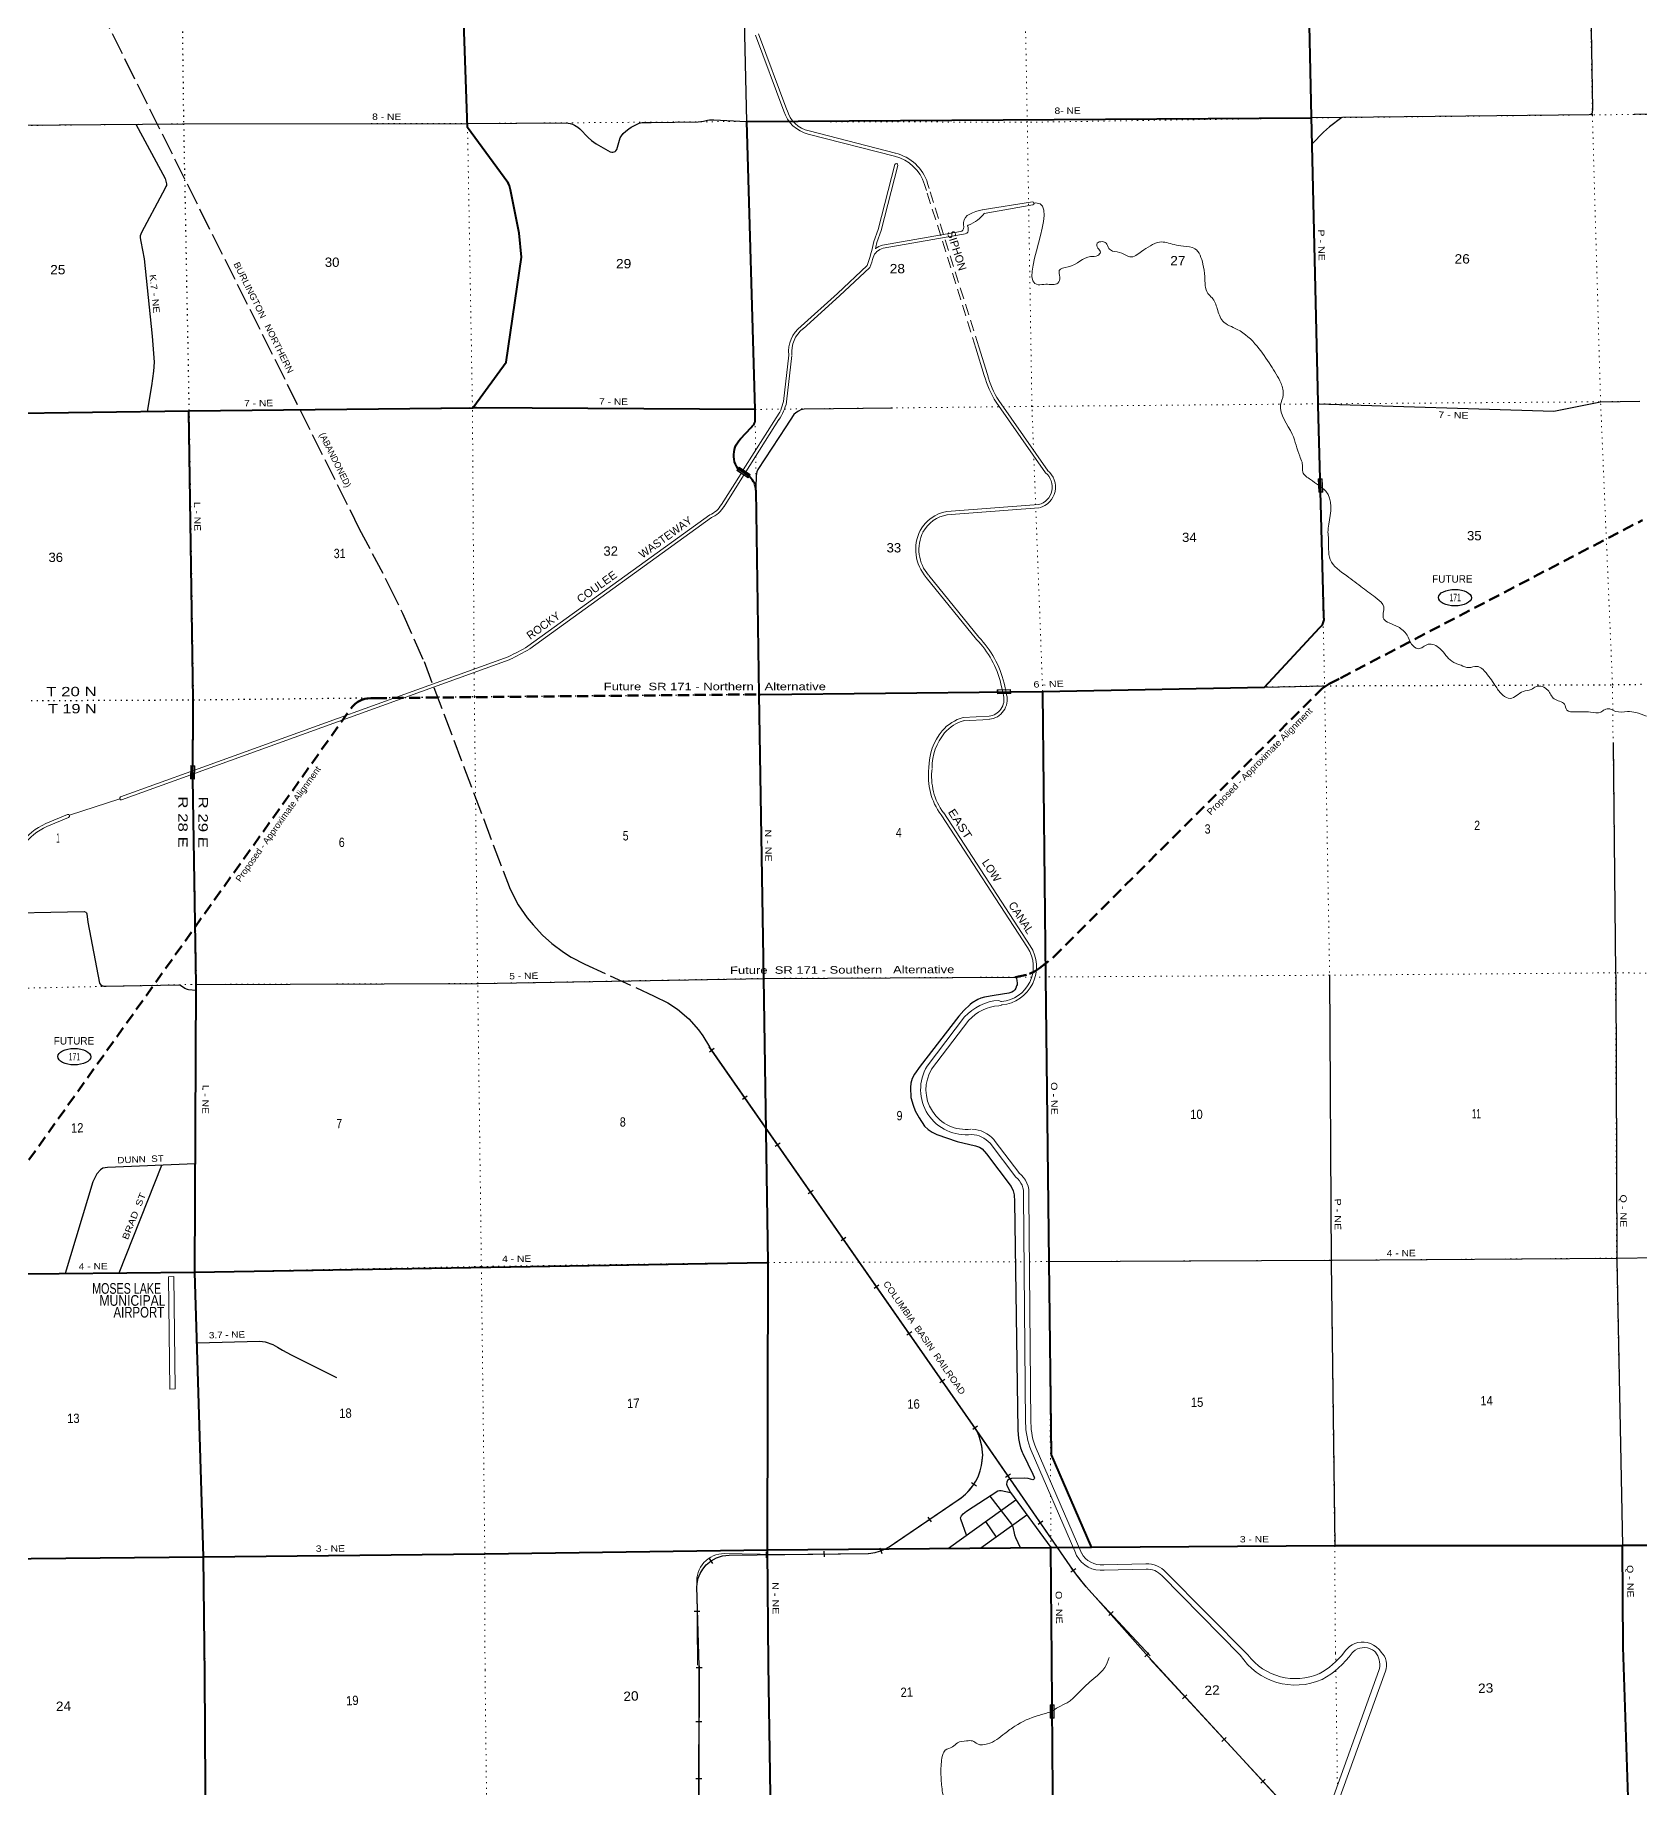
# Model space of a CAD drawing. Header units: feet. Extents: x 248627 to 501257, y -181930 to 5472.
# Drawn here: x 438405 to 468506, y -135323 to -102460 of the extents above; entities that cross this region are included whole.
import ezdxf
from ezdxf.enums import TextEntityAlignment as Align

# ---------------------------------------------------------------- set-up
doc = ezdxf.new("R2010")
doc.units = ezdxf.units.FT
doc.header["$LTSCALE"] = 70
for name, pattern in [('DOTTED', [1.5, 0.3, -1.2]), ('LONG_DASHED', [7.5, 6, -1.5]), ('MEDIUM_DASHED', [4.5, 3, -1.5])]:
    doc.linetypes.add(name, pattern=pattern)
for name, color, linetype, lineweight in [('26', 7, 'Continuous', 40), ('27', 7, 'Continuous', 40), ('29', 7, 'Continuous', 25), ('34', 7, 'Continuous', 25), ('36', 7, 'Continuous', 13), ('39', 7, 'Continuous', 13), ('41', 7, 'MEDIUM_DASHED', 13), ('51', 7, 'MEDIUM_DASHED', 70), ('52', 7, 'Continuous', 25), ('6', 7, 'DOTTED', 25), ('61', 7, 'Continuous', 13), ('63', 7, 'Continuous', 25), ('7', 7, 'DOTTED', 13)]:
    doc.layers.add(name, color=color, linetype=linetype, lineweight=lineweight)
doc.layers.add('30', color=7, linetype='Continuous')

msp = doc.modelspace()

# ---------------------------------------------------------------- linework, layer by layer
at = {"layer": '26'}
for p, q in [((437269.16, -109562.05), (441291.87, -109504.63)), ((452145.38, -130855.85), (452154.3, -125472.36)), ((468949.09, -130779.8), (468180.72, -130776.57)), ((437682.61, -131029.06), (441562.94, -130990.14)), ((441589.97, -133216.09), (441562.94, -130990.14)), ((452164.1, -133008.17), (452145.38, -130855.85))]:
    msp.add_line(p, q, dxfattribs=at)
for points in [[(446619.08, -109447.43), (446634.55, -109426.04), (447238.71, -108590.59), (447528.57, -106623.27), (447483.56, -106173.51), (447323.74, -105360.57), (447314.07, -105335.57), (447308.19, -105310.57), (447300.89, -105285.89), (447288.12, -105255), (447272.19, -105225.62), (446514.01, -104193.72), (446328.56, -98801.17), (446378.43, -93486.69), (446335.52, -88133.9), (446285.71, -87279.6)], [(462347.4, -103993.05), (462230.11, -98837.07), (462229.06, -98806.84), (462231.18, -98777.13), (462229.05, -98722.45), (462229.05, -98688.49), (462228.35, -98665.7), (462269.36, -98668.33), (462306.25, -98668.41), (462331.26, -98668.24), (467525.57, -98662.81), (468286.25, -98658.88)], [(451908.12, -109478.4), (451753.15, -104083.43), (462324.47, -104010.99), (462349.47, -104010.78)], [(457303.53, -114764.97), (461462.36, -114684.33), (462498.56, -113571.81), (462504.31, -113565.62), (462542.64, -113521.81), (462547.05, -113516.07), (462557.64, -113498.81), (462566.37, -113480.54), (462573.13, -113461.45), (462577.87, -113441.77), (462580.52, -113421.69), (462581.06, -113401.45), (462580.99, -113400.5), (462579.8, -113387.82), (462578.8, -113350.5), (462510.3, -110781.04), (462473.47, -109399.56), (462472.93, -109374.56), (462472.35, -109349.56), (462347.4, -103993.05)], [(441291.87, -109504.63), (441291.88, -109504.63), (446619.08, -109447.43)], [(441400.57, -125653.42), (441428, -120259.05), (441363.08, -116405.03), (441371.91, -114923.07), (441292.11, -109520.63), (441291.87, -109504.63)], [(451908.12, -109478.4), (446682.67, -109446.75), (446619.08, -109447.43)], [(451989.01, -114820.42), (451927.22, -110999.45), (451926.59, -110988.37), (451921.36, -110946.01), (451911.73, -110904.42), (451906.43, -110889.07), (451897.81, -110864.1), (451880.87, -110839.07), (451859.18, -110807.01), (451796.65, -110730.27), (451583.35, -110583.57), (451559.85, -110543.91), (451540.63, -110502.01), (451525.89, -110458.34), (451515.79, -110413.36), (451510.46, -110367.58), (451509.94, -110321.48), (451514.24, -110275.59), (451523.31, -110230.4), (451537.06, -110186.4), (451555.33, -110144.08), (451577.93, -110103.9), (451604.6, -110066.31), (451635.05, -110031.71), (451833.58, -109814.41), (451856.24, -109789.61), (451876.84, -109764.41), (451889.41, -109746.37), (451903.49, -109721.06), (451905.55, -109716.3), (451908.1, -109708.66), (451909.84, -109700.79), (451910.75, -109692.78), (451910.82, -109684.72), (451908.12, -109478.4)], [(451989.01, -114820.42), (452014.01, -114820.16), (456702.99, -114771.24), (457303.53, -114764.97)], [(452154.3, -125472.36), (452154.3, -125470.2), (452072.76, -120139.23), (451989.01, -114820.42)], [(458222.09, -130807.7), (458208.96, -130777.53), (457470.02, -129078.82), (457427.21, -125455.63), (457364.5, -120119.36), (457303.81, -114789.97), (457303.53, -114764.97)], [(441400.57, -125653.42), (452129.3, -125472.78), (452154.3, -125472.36)], [(437579.81, -125691.03), (441393.67, -125653.54), (441400.57, -125653.42)], [(441562.94, -130990.14), (441400.54, -125660.09), (441400.57, -125653.42)], [(458222.09, -130807.7), (462780.96, -130779.05), (468180.72, -130776.57)], [(468193.73, -132683.6), (468180.89, -130801.57), (468180.72, -130776.57)], [(441562.94, -130990.14), (446841.22, -130931.24), (452145.38, -130855.85)], [(452145.38, -130855.85), (457458.07, -130812.5), (458222.09, -130807.7)], [(457476.99, -132901.85), (457458.3, -130837.5), (457458.07, -130812.5)], [(468451.9, -145588.3), (468417.09, -142725.04), (468398.82, -141333.55), (468303.51, -136059.04), (468192.38, -132683.63)], [(452325.49, -144099.72), (452302.08, -141576.58), (452208.24, -136278.28), (452164.1, -133008.18)], [(457679.32, -144408.46), (457620.29, -141487.39), (457502.09, -136202.14), (457482.09, -133767.05), (457477, -132901.85)], [(437785.59, -136375.87), (441579.83, -136342.96), (441604.83, -136342.75), (441590, -133216.08)]]:
    msp.add_lwpolyline(points, dxfattribs=at)
at = {"layer": '29'}
for p, q in [((472901.99, -103889.05), (468395.44, -103950.1)), ((461462.36, -114684.33), (462591.16, -114659.68)), ((439979.9, -125667.44), (440782.97, -123649.53)), ((456699.13, -129784.07), (457458.07, -130812.5)), ((455534.99, -130828.19), (456799.76, -129920.43)), ((456145.77, -130823.21), (457009.55, -130204.72)), ((456233.18, -130327.08), (456428.45, -130620.8))]:
    msp.add_line(p, q, dxfattribs=at)
for points in [[(467270.47, -86874.01), (467259.37, -87899.15), (467262.32, -88043.94), (467404.79, -93321.6), (467529.96, -98643.92), (467616.05, -103844.88), (467610.57, -103911.1), (467603.05, -103936.39), (467582.99, -103947.19), (467551.17, -103955.68), (462349.47, -104010.78)], [(446328.56, -98801.17), (451487.21, -98765.43), (451538.13, -98769.67), (451561.47, -98780.28), (451595.41, -98812.12), (451618.75, -98850.33), (451629.36, -98920.37), (451749.97, -104079.29)], [(438077.99, -104151.76), (441200.89, -104125.23), (446513.24, -104119.39), (448368.54, -104108.77), (448439.08, -104120.16), (448487.34, -104132.12), (448525.53, -104146.98), (448588.01, -104187.48), (448621, -104219.14), (448777.79, -104378.78), (448841.64, -104435.63), (448928.63, -104501.43), (449192.83, -104647.01), (449223.52, -104655.31), (449242.62, -104654.25), (449268.07, -104650), (449283.12, -104640.52), (449299.9, -104628.78), (449314.75, -104605.43), (449382.04, -104387.58), (449401.73, -104346.49), (449437.8, -104304.04), (449486.59, -104263.71), (449539.64, -104219.14), (449586.31, -104189.43), (449645.71, -104155.47), (449736.94, -104113.02), (449792.1, -104097.1), (449961.82, -104097.1), (450840.15, -104089.67), (450941.98, -104075.87), (451018.36, -104054.65), (451056.23, -104050.14), (451132.92, -104052.53), (451749.97, -104079.29)], [(440291.97, -104132.95), (440843.25, -105152.2), (440860.8, -105198.46), (440869.29, -105249.4), (440867.16, -105278.07), (440860.8, -105299.29), (440848.07, -105330.06), (440792.63, -105426.92), (440401.38, -106162.2), (440379.19, -106225.8), (440379.19, -106259.76), (440390.31, -106332.53), (440450.35, -106652.73), (440601.15, -108104.3), (440638.03, -108592.47), (440628.98, -108759.22), (440590.41, -109035.87), (440509.87, -109515.79)], [(462915.9, -104004.78), (462681.98, -104182.8), (462573.53, -104279.31), (462359.17, -104497.43)], [(462472.93, -109374.56), (466889.71, -109510.21), (467767.59, -109335.52), (468505.18, -109325.87)], [(454486.04, -109455.27), (452831.16, -109472.25), (452767.51, -109489.23), (452720.83, -109510.45), (452674.16, -109544.41), (452639.43, -109576.73), (452484.15, -109803.92), (451961.28, -110602.52), (451942.99, -110650.17), (451929.45, -110717.14), (451921.36, -110946.01)], [(468004.8, -115721.79), (468049.36, -120038.28), (468051.48, -120104.08), (468069.78, -125420.54), (468180.72, -130776.57)], [(437449.62, -118931.46), (439328.98, -118893.32), (439356.56, -118901.81), (439369.29, -118916.67), (439377.78, -118935.77), (439397.22, -119088.59), (439610.52, -120235.32), (439632.38, -120260.26), (439655.71, -120278.29), (439691.78, -120289.98), (439734.22, -120293.15), (441102.69, -120263.98), (441118.6, -120267.17), (441132.39, -120273.54), (441215.14, -120327.66), (441237.04, -120338.85), (441259.69, -120346.77), (441284.09, -120353.13), (441425.18, -120367.99)], [(441428.36, -120258.68), (446714.49, -120243.82), (452092.92, -120147.72), (456793.54, -120125.44), (456814.76, -120144.54), (456821.12, -120184.87), (456827.49, -120237.94), (456825.36, -120264.47), (456815.56, -120287.98), (456799.9, -120331.33), (456782.93, -120361.05), (456755.35, -120386.52), (456723.9, -120406.66), (456666.24, -120422.6), (456393.03, -120466.52), (456214.32, -120496.9), (456142.18, -120513.88), (456086.32, -120538.27), (455983.05, -120600.9), (455944.86, -120632.74), (455823.93, -120748.42), (455730.57, -120854.55), (455004.95, -121788.5), (454898.87, -121939.21), (454858.3, -122025.21), (454830.97, -122109.02), (454822.49, -122189.68), (454830.97, -122376.47), (454873.41, -122525.06), (454911.6, -122626.94), (454986.94, -122759.73), (455089.82, -122915.62), (455157.72, -122979.3), (455233.38, -123030.86), (455318.97, -123072.69), (455700.05, -123200.66), (456045.79, -123284.96), (456116.72, -123308.31), (456167.64, -123342.27), (456247.36, -123432.12), (456715.04, -124046.98), (456749.14, -124126.59), (456770.2, -124201.94), (456774.37, -124326.78), (456838.99, -128615.42), (456850.83, -128771.95), (456867.8, -128865.35), (456889.02, -128946.01), (456918.71, -129027.72), (456929.32, -129055.32), (457116.68, -129437.29), (457143.62, -129497.89), (457149.98, -129518.05), (457143.62, -129527.61), (457130.88, -129541.4), (457119.29, -129543.45), (457029.05, -129523.36), (456956.55, -129518.27), (456719.28, -129523.36), (456676.84, -129532.91), (456645.64, -129555.98), (456630.16, -129590.22), (456628.04, -129626.31), (456640.25, -129668.19), (456699.13, -129784.07)], [(462685.55, -120086.03), (462714.54, -125471.08), (462783.15, -130779.05)], [(441410.89, -123623.41), (439761.93, -123692.01), (439674.47, -123704.63), (439630.38, -123734.46), (439566.67, -123807.37), (439537.02, -123861.82), (439491.26, -123960.02), (438971.97, -125677.35)], [(468837.76, -125384.65), (468078.97, -125395.89), (462734.34, -125435.17), (457432.18, -125457.45)], [(441440.66, -126976.82), (442617.86, -126946.09), (442718.08, -126959.76), (442864.75, -127009.53), (442953.11, -127056.47), (443046.01, -127113.3), (443207.72, -127200.82), (444058.76, -127625.72)], [(455875.79, -130583.59), (455768.59, -130285.83), (455764.51, -130257.8), (455781.49, -130219.59), (455815.43, -130183.51), (455876.1, -130131.01), (456464.11, -129755.27), (456492.25, -129747.3), (456526.2, -129749.42), (456699.13, -129784.07)], [(456310.53, -129853.41), (456716.55, -130374.94), (456727.77, -130391.52), (456742.62, -130429.73), (456773.9, -130574.96), (456791.42, -130629.26), (456879.83, -130817.22)]]:
    msp.add_lwpolyline(points, dxfattribs=at)
at = {"layer": '34'}
for p, q in [((451144.59, -121462.35), (451053.86, -121525.63)), ((451763.6, -122354.41), (451672.88, -122417.69)), ((452379.13, -123232.34), (452288.41, -123295.62)), ((452998.15, -124124.4), (452907.43, -124187.68)), ((453613.68, -125002.33), (453522.96, -125065.61)), ((454232.7, -125894.39), (454141.98, -125957.66)), ((454848.23, -126772.32), (454757.5, -126835.6)), ((455467.24, -127664.38), (455376.52, -127727.65)), ((456082.69, -128542.7), (455991.66, -128605.54)), ((456697.4, -129437.72), (456606.38, -129500.56)), ((455966.96, -129596.69), (456059.68, -129657.01)), ((455149.08, -130244.29), (455211.45, -130335.64)), ((457308.7, -130318.61), (457217.67, -130381.45)), ((451050.1, -131019.83), (451109.55, -131113.11)), ((452120.19, -130898.34), (452118.59, -131008.94)), ((453201.81, -130882.41), (453202.76, -130993.01)), ((454248.28, -130821.68), (454286.55, -130925.45)), ((457923.21, -131212.18), (457833.74, -131277.22)), ((450764.47, -132008.56), (450875.07, -132007.61)), ((458622.59, -132014.94), (458541.65, -132090.33)), ((450805.5, -133067), (450916.11, -133067.31)), ((459297.51, -132788.92), (459216.57, -132864.31)), ((460010.37, -133574.78), (459929.08, -133649.79)), ((450797.84, -134075.78), (450908.45, -134076.09)), ((460744.79, -134374.51), (460663.5, -134449.52)), ((450797.45, -135147.99), (450908.06, -135148.3)), ((461473.84, -135160.72), (461392.55, -135235.73))]:
    msp.add_line(p, q, dxfattribs=at)
at = {"layer": '34', "lineweight": 13}
for p, q in [((455717.68, -129920.84), (454523.82, -130735.99)), ((450816.22, -131498.17), (450829.24, -133022.32)), ((459322.34, -132848.5), (458290.34, -131740.57)), ((450857, -132989.05), (450846, -136912.05)), ((461969, -135780.05), (459316, -132905.05))]:
    msp.add_line(p, q, dxfattribs=at)
at = {"layer": '34'}
for points in [[(459287.66, -132863.77), (458289.54, -131741.33), (458285.38, -131736.98), (458229.11, -131676.58), (458173.76, -131614.98), (458119.71, -131551.92), (458066.71, -131488.72), (458014.6, -131424.32), (457963.8, -131358.45), (457914.06, -131292.45), (457865.48, -131225.64), (457818.21, -131157.37), (456001.2, -128525.37), (451050.81, -121427.92)], [(450858.69, -133033.86), (450820.05, -131552.52), (450828.21, -131455.67), (450845.07, -131392.1), (450877.48, -131305.18), (450928.05, -131219.56), (450994.18, -131140.42), (451084.95, -131065.18), (451183.49, -131010.69), (451298.9, -130973.07), (451424.59, -130961), (454038.11, -130929.27), (454159.35, -130907.86), (454245.58, -130882.56), (454343.48, -130843.96), (454425.17, -130801.8), (455771.77, -129884.26), (455854.1, -129816.8), (455926.73, -129742.85), (455996.75, -129655.93), (456047.96, -129572.58), (456092.7, -129488.57), (456134.19, -129378.3), (456158.83, -129277.1), (456178.28, -129087.05), (456162.72, -128915.8), (456134.19, -128798.24), (456104.36, -128711.64), (456048.28, -128593.91)], [(450857.96, -133036.05), (450847.1, -136912), (450850.21, -136940.4), (450853.95, -136968.62), (450858.18, -136996.8), (450862.76, -137025.11), (450867.97, -137053.17), (450873.66, -137081.04), (450879.69, -137109.03), (450886.34, -137136.79), (450893.47, -137164.33), (450901.1, -137191.99), (450909.2, -137219.28), (450917.61, -137246.53), (450926.68, -137273.71), (450936.2, -137300.51), (450946.2, -137327.27), (450956.53, -137353.83), (450967.49, -137380.32), (450978.75, -137406.45), (450987.01, -137424.62), (452062.62, -140070.2)], [(469161.17, -141010.64), (463521.36, -137191.95), (463371.96, -137079.6), (463225.99, -136964.45), (463081.93, -136846.74), (462938.29, -136726.68), (462798.04, -136603.83), (462660.58, -136479.05), (462523.53, -136351.9), (462389.88, -136221.97), (462259, -136090.1), (462129.17, -135955.03), (462002.98, -135818.66), (461968.19, -135780.8), (459290.12, -132866.59)]]:
    msp.add_lwpolyline(points, dxfattribs=at)
at = {"layer": '34', "lineweight": 13}
for points in [[(457819.12, -131156.74), (456002.11, -128524.74), (451051.72, -121427.29)], [(454028.17, -130928.8), (452335.68, -130943.36), (451336.32, -130928.91)]]:
    msp.add_lwpolyline(points, dxfattribs=at)
for centre, radius, start, end in [((455183.4, -129085.15), 991.88, 302.59201, 29.65182), ((453929.86, -129942.59), 991.1, 275.69288, 306.81959), ((451335.55, -131450.42), 521.52, 89.91489, 185.25282), ((461734.87, -128478.35), 4744.14, 214.37233, 223.44295)]:
    msp.add_arc(centre, radius, start, end, dxfattribs=at)
at = {"layer": '36'}
for p, q in [((440908.44, -125737.59), (441008.43, -125736.48)), ((440908.44, -125737.59), (440931.73, -127844.33)), ((441008.43, -125736.48), (441031.7, -127841.05)), ((440931.73, -127844.33), (441031.7, -127841.05))]:
    msp.add_line(p, q, dxfattribs=at)
at = {"layer": '39'}
for p, q in [((452451, -103885.05), (451918, -102460.05)), ((452507.2, -103864.03), (451974.2, -102439.03)), ((454526, -104733.05), (452908, -104316.05)), ((454540.97, -104674.95), (452922.97, -104257.95)), ((455125.38, -105375.43), (455089, -105259.05)), ((455176.78, -105338.74), (455146.27, -105241.15)), ((456170.46, -105738.63), (457115.07, -105584.42)), ((456206.84, -105803.36), (457121.56, -105644.2)), ((454299.78, -106399.62), (455761.04, -106144.55)), ((454312.4, -106458.29), (455781.83, -106201.86)), ((456209, -108842.05), (456048.44, -108328.41)), ((456266.27, -108824.15), (456104.29, -108305.96)), ((452540, -108461.05), (452441, -109329.05)), ((452599.61, -108467.85), (452500.61, -109335.85)), ((457358, -110668.05), (456431, -109345.05)), ((457407.14, -110633.62), (456480.14, -109310.62)), ((452305, -109635.05), (451688.8, -110612.44)), ((452355.76, -109667.05), (451738.64, -110645.92)), ((451648.05, -110677.08), (451278, -111264.05)), ((451695.32, -110714.62), (451328.76, -111296.05)), ((455503, -111395.05), (457228, -111263.05)), ((455507.58, -111454.88), (457232.58, -111322.88)), ((451058, -111456.05), (447647, -113919.05)), ((451093.12, -111504.69), (447682.12, -113967.69)), ((456062, -113789.05), (455120, -112627.05)), ((456108.61, -113751.27), (455166.61, -112589.27)), ((447278, -114114.05), (441397.53, -116239.75)), ((447298.4, -114170.48), (441397.79, -116303.47)), ((455813, -115255.05), (456299, -115229.05)), ((455816.21, -115314.96), (456302.21, -115288.96)), ((441397.53, -116239.75), (440008, -116742.05)), ((441397.79, -116303.47), (440028.4, -116798.48)), ((439049.41, -117084.01), (439994.76, -116782.06)), ((439012, -117072.05), (438605, -117243.05)), ((439035.24, -117127.37), (438628.24, -117298.37)), ((457020, -119568.05), (455397, -117077.05)), ((457070.27, -119535.3), (455447.27, -117044.3)), ((455138, -121789.05), (455840, -120869.05)), ((455217.5, -121849.71), (455919.5, -120929.71)), ((456877.7, -123812.65), (456395.7, -123176.65)), ((456798, -123873.05), (456316, -123237.05)), ((456984, -128479.05), (456944, -124216.05)), ((457084, -128478.11), (457044, -124215.11)), ((459240.45, -131119.08), (458448.94, -131139.66)), ((459243, -131219.05), (458460, -131239.05)), ((461009.62, -132831.3), (459538.78, -131342.53)), ((461153.33, -132827.93), (459615.78, -131278.52)), ((463547.45, -132779.76), (463567, -132810.05)), ((463610.75, -133121.24), (462439.28, -136360.15))]:
    msp.add_line(p, q, dxfattribs=at)
at = {"layer": '39', "linetype": 'MEDIUM_DASHED'}
for p, q in [((456048.44, -108328.41), (455125.38, -105375.43)), ((456103.72, -108304.14), (455177.63, -105341.48))]:
    msp.add_line(p, q, dxfattribs=at)
at = {"layer": '39'}
for points in [[(454530, -104888.05), (454215, -106106.05), (454138, -106328.05)], [(454588.09, -104903.07), (454272.48, -106123.42), (454194.69, -106347.71)], [(454012, -106783.05), (453453, -107306.05), (452771, -107920.05)], [(454063.76, -106816.79), (453493.57, -107350.26), (452811.15, -107964.64)], [(456569, -114843.05), (456561.22, -114807.22), (456521, -114622.05)], [(456627.63, -114830.32), (456622.71, -114807.68), (456579.63, -114609.32)], [(457941, -130962.05), (457905.94, -130881.15), (457089, -128996.05)], [(458032.75, -130922.29), (458017.8, -130887.8), (457180.75, -128956.29)], [(462954.64, -132789.96), (462986.11, -132744.92), (463019.65, -132706.43), (463059.1, -132673.87), (463111.37, -132639.32), (463155.75, -132617.61), (463212.96, -132598.86), (463279.04, -132588.99), (463332.3, -132588.99), (463389.5, -132595.9), (463450.65, -132615.64), (463508.85, -132643.27), (463561.12, -132677.81), (463617.34, -132730.12), (463638.92, -132756.04), (463653.03, -132777.22)], [(463105.81, -132787.55), (463126.16, -132768.61), (463163.64, -132740.98), (463209.01, -132717.29), (463253.4, -132701.5), (463297.78, -132693.6), (463347.09, -132692.62), (463397.39, -132698.54), (463444.74, -132712.36), (463489.12, -132736.04), (463524.63, -132760.71), (463547.45, -132779.76)], [(463733.59, -133134.44), (462534.24, -136450.41), (462147.53, -137519.61)]]:
    msp.add_lwpolyline(points, dxfattribs=at)
for centre, radius, start, end in [((453043.62, -103714.46), 616.68, 196.05838, 257.29581), ((453043.62, -103714.46), 556.68, 196.05838, 257.29582), ((454347.49, -105488.41), 776.17, 17.18818, 76.70371), ((454347.49, -105488.41), 836.17, 17.18818, 76.70371), ((454558.21, -104898.83), 30.19, 351.92379, 159.08777), ((457108.27, -105615.4), 31.72, 294.77204, 77.62259), ((450569.85, -105584.89), 3644.72, 340.80782, 348.2349), ((454372.31, -106716.75), 265.32, 103.04891, 160.5388), ((450090.37, -105454.92), 4200.29, 346.06398, 347.72796), ((454372.31, -106716.75), 325.32, 102.88211, 128.4013), ((450090.38, -105454.92), 4200.29, 341.08098, 343.98129), ((453134.29, -108394.98), 597.95, 127.41291, 186.34336), ((453134.29, -108394.98), 537.95, 127.41298, 186.34333), ((457979.79, -108360.99), 1834.97, 195.19816, 212.43055), ((457979.79, -108360.99), 1774.97, 195.19816, 212.43055), ((451680.6, -109174.31), 775.98, 323.57706, 348.49796), ((451680.6, -109174.31), 835.98, 323.57704, 348.49796), ((457143.7, -110932.93), 340.71, 284.32462, 51.02592), ((457143.7, -110932.93), 400.71, 284.32459, 51.02595), ((450874.07, -111023.25), 470.26, 293.02461, 329.19962), ((450874.07, -111023.25), 530.26, 293.0246, 329.19962), ((455621.96, -112088.91), 703.99, 99.72881, 151.04066), ((455621.96, -112088.91), 643.99, 99.72875, 151.04064), ((455718.64, -112102.52), 795.93, 153.55411, 221.2251), ((455718.64, -112102.52), 735.93, 153.55411, 221.22509), ((445839.24, -110944.84), 3480.5, 294.41714, 301.29176), ((445839.24, -110944.84), 3540.5, 294.41714, 301.29176), ((454730.02, -115065.95), 1845.17, 13.9206, 43.79072), ((454730.02, -115065.95), 1905.17, 13.9206, 43.79072), ((456265.28, -114918.03), 312.84, 276.18739, 13.86842), ((456265.28, -114918.03), 372.84, 276.18732, 13.86846), ((456016.5, -116013.27), 785.06, 105.02374, 139.56042), ((456016.5, -116013.27), 725.06, 105.02375, 139.56043), ((456227.9, -116185.98), 1057.99, 139.86785, 180.76194), ((456227.9, -116185.98), 997.99, 139.86785, 180.76193), ((456370.29, -116357.24), 1210.54, 172.53867, 216.48491), ((456370.29, -116357.24), 1150.54, 172.53866, 216.4849), ((440021.75, -116768.99), 30.24, 117.03544, 282.71158), ((439048.53, -118264.83), 1113.89, 113.46463, 145.00766), ((439048.53, -118264.83), 1053.89, 113.46461, 145.00765), ((439022.88, -117100.03), 30.01, 294.33277, 111.24347), ((456474.07, -119929.04), 654.49, 274.99056, 33.47394), ((456474.07, -119929.04), 714.49, 274.99057, 33.47394), ((456540.6, -121496.18), 940.29, 93.87864, 138.16705), ((456478.77, -120595.53), 35.44, 39.54833, 91.24044), ((456524.9, -120555.31), 25.98, 223.19114, 288.13154), ((456540.6, -121496.18), 840.29, 93.87863, 138.16704), ((456488.62, -120571.04), 86.9, 266.79409, 297.66955), ((456533.84, -120647.55), 4.86, 30.98307, 185.89663), ((455862.82, -122229.63), 848.22, 148.7069, 277.25911), ((455862.82, -122229.63), 748.22, 148.7069, 277.25911), ((455944.93, -123566.9), 496.49, 41.63434, 87.10503), ((455944.93, -123566.9), 596.49, 41.63442, 87.10512), ((456577.69, -124169.4), 369.27, 352.74233, 53.37234), ((456577.69, -124169.4), 469.27, 352.74233, 53.37235), ((458275.85, -128485.84), 1291.87, 179.69865, 203.26198), ((458275.85, -128485.84), 1191.87, 179.69867, 203.26201), ((458402.48, -130722.11), 520.13, 207.47127, 276.34929), ((458402.48, -130722.11), 420.13, 207.47131, 276.34934), ((459253.92, -131608.88), 489.99, 42.39449, 91.60421), ((459253.92, -131608.88), 389.99, 43.07628, 91.604), ((462042.98, -132163.78), 1230.21, 212.86095, 294.03188), ((462042.98, -132163.78), 1110.21, 216.74266, 294.03189), ((461779.82, -131862.67), 1496.68, 298.20794, 321.71584), ((461779.82, -131862.67), 1616.68, 298.20793, 325.10438), ((463256.59, -133012.36), 370.52, 342.91151, 33.09419), ((463415.37, -133018.51), 338.68, 339.909, 45.43351)]:
    msp.add_arc(centre, radius, start, end, dxfattribs=at)
for points in [[(455761.04, -106144.55), (455804.29, -106120.67), (455820.47, -105975.06), (456176.29, -105734.69)], [(455897.49, -106049.03), (455898.1, -106029.02), (455911.4, -106022.36), (456213.86, -105802.14)], [(457139.78, -105610.76), (457177.64, -105608.25), (457219.38, -107140.13), (457363.85, -107131.58), (457588.54, -107108.72), (457626.27, -106998.57), (457613.77, -106874.61), (457780.1, -106807.97), (458202.84, -106612.35), (458337.22, -106589.83), (458385.17, -106529.64), (458340.75, -106457.81), (458326.36, -106363.87), (458420.57, -106333.5), (458492.91, -106359.23), (458543.45, -106459.04), (458613.88, -106508.77), (458786.61, -106546.11), (458941.41, -106619.51), (459157.79, -106518.68), (459323.97, -106412.04), (459494.3, -106341.39), (459769.42, -106388.33), (459942.12, -106417.67), (460159.04, -106464.84), (460308.61, -106754.28), (460343.58, -106986.15), (460402.95, -107303.93), (460479.51, -107385.64), (460576.59, -107589.27), (460683.81, -107820.87), (460951.3, -107977.84), (461323.74, -108292.43), (461581.95, -108653.44), (461773.84, -108990.72), (461814.79, -109210.57), (461767.29, -109392.75), (461984.05, -109943.94), (462124.03, -110353.41), (462168.61, -110469.24), (462172.69, -110487.23), (462181.32, -110653.2), (462328.34, -110792.64), (462477.25, -110900.07), (462614.79, -111010.65), (462672.17, -111629.02), (462653.91, -111777.74), (462664.34, -111905.59), (462666.27, -112095.38), (462697.1, -112293.27), (463009.3, -112600.08), (463305.14, -112824.95), (463576.82, -113027.92), (463699.79, -113177.45), (463700.64, -113409.45), (463799.23, -113479.07), (463968.09, -113554.43), (464139.24, -113707.78), (464224.15, -113877.46), (464344.89, -113965), (464533.24, -113882.27), (464754.29, -113963.43), (464975.92, -114198.58), (465150.8, -114275.91), (465293.45, -114319.37), (465449.91, -114296.77), (465622.96, -114420.11), (465806.54, -114679.41), (465935.55, -114834.92), (466072.25, -114896.4), (466314.61, -114767.46), (466462.99, -114730.89), (466563.12, -114672.51), (466778.11, -114741.69), (466897.12, -114905.23), (467088.14, -115004.5), (467134.71, -115116.33), (467297.39, -115149.71), (467576.37, -115154.64), (467775.05, -115151.87), (467841.11, -115107.62), (467941.41, -115093.24), (468047.94, -115138.83), (468272.73, -115143.97), (468429.33, -115159.37), (468628.29, -115227.49)], [(455781.83, -106201.86), (455898.1, -106155.41), (455896.71, -106035.16)], [(458553.21, -132880.17), (458467.4, -133063.37), (458299.65, -133241.28), (458151.93, -133368.09), (457950.85, -133567.5), (457799.45, -133702.5), (457637.93, -133787.66), (457446.42, -133903.8)], [(457447, -133903.65), (457220.56, -133963.92), (456784.01, -134163.1), (456596.44, -134299.61), (456268.54, -134498.28), (456081.36, -134498.05), (455986.46, -134441.69), (455877.81, -134442.2), (455708.19, -134477.43), (455610.64, -134551.87), (455476.42, -134615.78), (455429.51, -134698.17), (455402.91, -134833.99), (455400.18, -135157.83), (455434.37, -135449.97), (455460.69, -135746.45), (455377.51, -135876.6), (455208.48, -135925.88), (455040.71, -135957), (454763.64, -136119.37), (454623.42, -136135.27), (454481.6, -136161.3), (454461.5, -136185.23)]]:
    msp.add_spline(points, degree=3, dxfattribs=at)
at = {"layer": '51'}
for points in [[(456793.54, -120125.44), (457058.74, -120062.14), (457152.1, -120015.44), (457245.46, -119951.76), (457511, -119743.4), (462544.74, -114710.45), (462677.23, -114621.63), (462888.88, -114514.3), (468552.35, -111554.24)], [(437558.3, -124574.78), (444362.31, -115041.61), (444405.91, -114997.6), (444459.52, -114961.45), (444536.44, -114920.65), (444590.05, -114905.49), (444699.6, -114895), (444790.5, -114891.5), (451989.01, -114820.42)]]:
    msp.add_lwpolyline(points, dxfattribs=at)
at = {"layer": '52'}
for centre in [(465036.66, -113007.41), (439140.27, -121613.54)]:
    msp.add_ellipse(centre, major_axis=(309.24, -1), ratio=0.500121, dxfattribs=at)
at = {"layer": '6'}
for points in [[(440951.12, -87400.96), (440956.89, -87913.54), (441052.73, -93313.63), (441120.53, -98720.2), (441190.31, -104124.73), (441291.88, -109504.63), (441371.91, -114923.07), (441364.54, -116161.04)], [(456703.01, -114771.24), (457303.53, -114764.97), (462591.16, -114659.68), (467990.64, -114639.1), (468615.85, -114631.25)], [(437385.68, -114941.53), (441371.91, -114923.07), (445159.97, -114879.38)], [(445339.96, -114877.3), (446644.13, -114862.26), (451989.01, -114820.42), (456452.97, -114773.84)], [(441363.08, -116405.07), (441428.13, -120258.81), (441393.7, -125649.01)], [(441471.13, -128095.66), (441562.94, -130990.14), (441590, -133216.08)], [(441589, -133215.05), (441604.83, -136342.75), (441699.64, -141713.39), (441718.72, -147053.01), (441788.06, -152489.06), (441779, -157829.85), (441837.1, -163139.7), (441915.61, -168456.73), (441930.56, -173842.77), (441911.89, -179021.35)]]:
    msp.add_lwpolyline(points, dxfattribs=at)
at = {"layer": '61'}
for p, q in [((451610.02, -110561.37), (451818.4, -110700.3)), ((451818.4, -110700.3), (451776.86, -110762.61)), ((462471.96, -110780.78), (462546.9, -110777.73)), ((462482.11, -111030.57), (462471.96, -110780.78)), ((456452.49, -114733.68), (456702.47, -114730.43)), ((456702.47, -114730.43), (456703.44, -114805.42)), ((441322.25, -116406.48), (441325.76, -116156.5)), ((441325.76, -116156.5), (441400.75, -116157.55)), ((457445.14, -133766.33), (457520.14, -133765.81)), ((457446.86, -134016.32), (457445.14, -133766.33))]:
    msp.add_line(p, q, dxfattribs=at)
for points in [[(451776.86, -110762.61), (451568.47, -110623.68), (451610.02, -110561.37)], [(462546.9, -110777.73), (462557.04, -111027.53), (462482.11, -111030.57)], [(456703.44, -114805.42), (456453.47, -114808.67), (456452.49, -114733.68)], [(441400.75, -116157.55), (441397.24, -116407.53), (441322.25, -116406.48)], [(457520.14, -133765.81), (457521.86, -134015.81), (457446.86, -134016.32)]]:
    msp.add_lwpolyline(points, dxfattribs=at)
for points in [[(451612.23, -110572.46), (451579.56, -110621.46), (451774.64, -110751.51), (451807.3, -110702.51)], [(462539.22, -110786.04), (462480.27, -110788.44), (462489.78, -111022.25), (462548.72, -111019.85)], [(456694.57, -114738.52), (456460.58, -114741.57), (456461.35, -114800.57), (456695.34, -114797.52)], [(441392.64, -116165.43), (441333.64, -116164.6), (441330.35, -116398.59), (441389.35, -116399.42)], [(457512.2, -133773.86), (457453.19, -133774.27), (457454.8, -134008.27), (457513.81, -134007.86)]]:
    msp.add_lwpolyline(points, close=True, dxfattribs=at)
at = {"layer": '63', "linetype": 'LONG_DASHED'}
for p, q in [((437034.22, -96796.93), (444486.45, -111714.33)), ((445699.89, -114203.62), (447314.04, -118472.66))]:
    msp.add_line(p, q, dxfattribs=at)
for points in [[(444486.45, -111714.33), (445036.97, -112764.33), (445296.61, -113298.05), (445699.89, -114203.62)], [(447314.04, -118472.66), (447468.18, -118763.98), (447635.77, -119011.95), (447744.35, -119141.83), (447921.38, -119334.31), (448098.41, -119493.71), (448313.21, -119654.3), (448459.55, -119745.22), (448717.32, -119877.87), (450016.07, -120479.14), (450274.7, -120606.02), (450454.09, -120721.74), (450668.89, -120902.42), (450850.64, -121110.22), (450928.53, -121221.22), (451053.23, -121431.8)]]:
    msp.add_lwpolyline(points, dxfattribs=at)
at = {"layer": '7'}
for p, q in [((452461.97, -109472.48), (456489.03, -109429.41)), ((457171.58, -111266.95), (457136.72, -110342.91)), ((457482.07, -133765.04), (457478, -132902.05)), ((462794.68, -132800.55), (462801.57, -132957.99)), ((462803.77, -133127.96), (462831.73, -135294.12))]:
    msp.add_line(p, q, dxfattribs=at)
for points in [[(462007.23, -86981.83), (462029.41, -88050.63), (462093.71, -93358.72), (462228.35, -98665.7), (462347.52, -104013.14), (462472.93, -109374.56), (462504.35, -110779)], [(468193.73, -132678.75), (468180.72, -130776.57), (468069.01, -125390.8), (468048.44, -120049.85), (467990.64, -114639.1), (467767.59, -109335.52), (467613.86, -103962.48), (467525.57, -98662.81), (467404.81, -93343.55), (467252.51, -87932.28), (467270.47, -86874.01)], [(457132.99, -110244.13), (457102.01, -109422.85), (457015.31, -104095.01), (456916.33, -98753.28), (456833.43, -93411.3), (456740.96, -88101.64), (456721.66, -87088.88)], [(446640.71, -114345.05), (446608.34, -109445.13), (446515.63, -104119.39), (446328.56, -98801.17), (446371.18, -94430.05)], [(451587.72, -96927.03), (451627.18, -98758.05), (451749.97, -104079.29), (451908.12, -109478.4), (451919.82, -110251.05)], [(468395.44, -103950.1), (472904.26, -103886.75), (478198.75, -103767.12), (483556.35, -103652.72), (488898.41, -103587.98), (494246.04, -103445.74), (499480.92, -103200.5), (499615.06, -103199.89)], [(452550, -104081.68), (451749.97, -104079.29), (446515.63, -104119.39), (441190.31, -104124.73), (437165, -104167.05)], [(468395.44, -103950.1), (467603.48, -103955.06), (462347.52, -104013.14), (457015.31, -104095.01), (452626, -104081.91)], [(456561, -109428.64), (457102.01, -109422.85), (462472.93, -109374.56), (467767.59, -109335.52), (468505.82, -109325.87)], [(437269.12, -109560.05), (441291.88, -109504.63), (446608.34, -109445.13), (451908.12, -109478.4), (452395.98, -109473.18)], [(451921.41, -110356.03), (451989.01, -114820.42), (452073.68, -120146.28), (452154.3, -125470.2), (452145.38, -130855.85), (452164.09, -133008.17)], [(462510.01, -111032.01), (462591.16, -114659.68), (462685.38, -120085.94), (462714.05, -125430.79), (462780.96, -130779.05), (462794.68, -132800.55)], [(457450.99, -129584.03), (457427.21, -125455.63), (457364.5, -120119.36), (457303.53, -114764.97), (457173.88, -111327.98)], [(446844.31, -133113.4), (446841.22, -130931.24), (446775.77, -125546.76), (446707.51, -120242.76), (446644.13, -114862.26), (446641.14, -114410.04)], [(457098.99, -120120.71), (452073.68, -120146.28), (446707.51, -120242.76), (441340.13, -120258.81), (437485.6, -120345.58)], [(468727.65, -120048.99), (468048.3, -120040.85), (462685.38, -120085.94), (457364.5, -120119.36), (457163, -120120.39)], [(441382.82, -125653.64), (441393.67, -125653.54), (446775.77, -125546.76), (452154.3, -125470.2), (456955, -125456.93)], [(457055, -125456.66), (457427.21, -125455.63), (462714.05, -125430.79), (468069.01, -125390.8), (468837.76, -125384.65)], [(457476.97, -132901.85), (457458.07, -130812.5), (457452.47, -129840.03)], [(468949.18, -130779.34), (468180.72, -130776.57), (462780.96, -130779.05), (457458.07, -130812.5), (452145.38, -130855.85), (446841.22, -130931.24), (441562.94, -130990.14), (437682.59, -131028.04)], [(468412, -142475.05), (468303.51, -136059.04), (468192.25, -132679.68)], [(452325.88, -144141.82), (452302.08, -141576.58), (452208.24, -136278.28), (452164.14, -133010.75)], [(446844.31, -133113.4), (446882.69, -136269.29), (446962.37, -141614.42), (447020.69, -146978.54), (447065.01, -152393.52), (447114.32, -157685.63), (447185.03, -163057.28), (447225.54, -168379.92), (447297, -173537.06)], [(457684.67, -144697.43), (457620.6, -141561.74), (457502.09, -136202.14), (457484.13, -134015.05)]]:
    msp.add_lwpolyline(points, dxfattribs=at)

# ---------------------------------------------------------------- texts
at = {"layer": '27'}
for s, rotation, width, p in [('8- NE', 0.395, 1.2, (457525.86, -103939.1)), ('P - NE', 271.336, 1.25, (462466.67, -106104.26)), ('7 - NE', 0.615, 1.2, (442326.05, -109423.52)), ('7 - NE', 359.653, 1.2, (448981.68, -109390.67)), ('L - NE', 270.846, 1.2, (441387.12, -111212.86)), ('6 - NE', 1.141, 1.25, (457132.27, -114693.61)), ('N - NE', 270.814, 1.25, (452095.02, -117354.56)), ('L - NE', 269.634, 1.2, (441545.82, -122139.24)), ('O - NE', 270.673, 1.25, (457457.67, -122090.86)), ('4 - NE', 0.629, 1.2, (439224.2, -125606.01)), ('4 - NE', 0.629, 1.2, (447165.54, -125465.34)), ('3 - NE', 0.639, 1.2, (443670.4, -130896.62)), ('3 - NE', 0.36, 1.2, (461002.64, -130720.22)), ('Q - NE', 271.293, 1.25, (468259.04, -131144.54)), ('N - NE', 270.76, 1.25, (452230.62, -131467.09)), ('O - NE', 271.145, 1.25, (457544.46, -131631.64))]:
    msp.add_text(s, height=120, rotation=rotation, dxfattribs=dict(at, width=width)).set_placement(p)
at = {"layer": '30'}
for s, rotation, width, p in [('8 - NE', 0.063, 1.2, (444727.49, -104051.35)), ('K.7 - NE', 275.931, 1.2, (440552.13, -106955.04)), ('7 - NE', 358.241, 1.25, (464722.81, -109635.9)), ('5 - NE', 1.024, 1.2, (447298.94, -120163.37)), ('DUNN  ST', 2.382, 1.15, (439950.64, -123614.1)), ('BRAD  ST', 68.299, 1.25, (440145.17, -125054.94)), ('Q - NE', 270.197, 1.25, (468136.23, -124197.56)), ('P - NE', 270.308, 1.25, (462779.2, -124274.62)), ('4 - NE', 0.421, 1.2, (463756.14, -125357.66)), ('3.7 - NE', 1.495, 1.15, (441667.58, -126895.52))]:
    msp.add_text(s, height=120, rotation=rotation, dxfattribs=dict(at, width=width)).set_placement(p)
at = {"layer": '34', "width": 1.1}
msp.add_text('COLUMBIA  BASIN  RAILROAD', height=120, rotation=304.895, dxfattribs=at).set_placement((454306.26, -125870.42))
at = {"layer": '36'}
for s, width, p in [('MOSES LAKE', 0.75, (439476.26, -126058.22)), ('MUNICIPAL', 0.85, (439612.98, -126283.41)), ('AIRPORT', 0.8, (439875.62, -126504.09))]:
    msp.add_text(s, height=200, dxfattribs=dict(at, width=width)).set_placement(p)
at = {"layer": '41'}
for s, rotation, p in [('SIPHON', 287.359, (455505.95, -106157.19)), ('WASTEWAY', 35.832, (449797.96, -112279.55)), ('ROCKY', 35.832, (447692.46, -113799.88)), ('LOW', 303.086, (456157.44, -117971.51)), ('CANAL', 303.086, (456654.32, -118768.67))]:
    msp.add_text(s, height=150, rotation=rotation, dxfattribs=at).set_placement(p)
for s, rotation, width, p in [('COULEE', 35.832, 1.05, (448634.42, -113119.72)), ('EAST', 303.086, 1.2, (455519.48, -117026.9))]:
    msp.add_text(s, height=150, rotation=rotation, dxfattribs=dict(at, width=width)).set_placement(p)
at = {"layer": '52'}
for p in [(464986.85, -112726.41), (439134.68, -121386.14)]:
    msp.add_text('FUTURE', height=140, dxfattribs=at).set_placement(p, align=Align.CENTER)
for s, width, p in [('171', 0.55, (465039.38, -113075.72)), ('Future  SR 171 - Northern   Alternative', 1.3, (451154.45, -114743.05)), ('171', 0.55, (439142.98, -121681.85))]:
    msp.add_text(s, height=140, dxfattribs=dict(at, width=width)).set_placement(p, align=Align.CENTER)
for rotation, width, p in [(45.484, 1.1, (460455.6, -117094.36)), (54.484, 1.05, (442254.17, -118348.63))]:
    msp.add_text('Proposed - Approximate Alignment', height=120, rotation=rotation, dxfattribs=dict(at, width=width)).set_placement(p)
at = {"layer": '52', "width": 1.3}
msp.add_text('Future  SR 171 - Southern   Alternative', height=140, rotation=0.216, dxfattribs=at).set_placement((453543.98, -120055), align=Align.CENTER)
at = {"layer": '6'}
for s, rotation, width, p in [('T 20 N', 0.265, 1.35, (438613.47, -114857.46)), ('T 19 N', 0.265, 1.3, (438648.6, -115178.9)), ('R 28 E', 269.659, 1.35, (441094.89, -116731.51)), ('R 29 E', 269.659, 1.35, (441472.43, -116735.14))]:
    msp.add_text(s, height=175, rotation=rotation, dxfattribs=dict(at, width=width)).set_placement(p)
at = {"layer": '63', "width": 1.1}
msp.add_text('BURLINGTON   NORTHERN', height=120, rotation=296.545, dxfattribs=at).set_placement((442122.62, -106751.39))
at = {"layer": '63'}
msp.add_text('(ABANDONED)', height=120, rotation=296.545, dxfattribs=at).set_placement((443731.44, -109950.9))
at = {"layer": '7'}
for s, width, p in [('25', 1.1, (438688.24, -106945.45)), ('30', 1.05, (443839.86, -106806.33)), ('29', 1.1, (449300.83, -106833.28)), ('28', 1.1, (454434.84, -106926.43)), ('27', 1.1, (459695.77, -106776.74)), ('26', 1.1, (465028.77, -106743.78)), ('32', 1.05, (449064.25, -112221.9)), ('33', 1.05, (454375.9, -112159.61)), ('34', 1.05, (459917.94, -111963.97)), ('35', 1.05, (465262.26, -111932.98)), ('36', 1.05, (438656.35, -112338.81)), ('31', 0.85, (444007.05, -112266.59)), ('3', 0.85, (460341.3, -117431.42)), ('2', 0.85, (465396.12, -117364.85)), ('1', 0.4, (438802.7, -117602.28)), ('6', 0.85, (444101.79, -117681.83)), ('5', 0.85, (449426.99, -117559.16)), ('4', 0.85, (454550.37, -117498.31)), ('7', 0.85, (444054.85, -122954.43)), ('8', 0.85, (449373.07, -122924.98)), ('9', 0.85, (454563.48, -122805.95))]:
    msp.add_text(s, height=175, dxfattribs=dict(at, width=width)).set_placement(p)
for s, rotation, width, p in [('12', 0.901, 0.9, (439079.65, -123037.36)), ('10', 0.901, 0.9, (460072.58, -122783.6)), ('11', 0.901, 0.65, (465353.91, -122772.04)), ('17', 0.901, 0.9, (449509.25, -128199.42)), ('16', 0.901, 0.9, (454765.07, -128214.39)), ('15', 0.901, 0.9, (460083.95, -128181)), ('14', 0.901, 0.9, (465513.32, -128152.36)), ('13', 0.901, 0.9, (439007.17, -128483.42)), ('18', 0.901, 0.9, (444110.83, -128386.01)), ('22', 2.39, 1.1, (460341.65, -133582.74)), ('23', 2.39, 1.1, (465472.87, -133544.31)), ('24', 2.39, 1.1, (438799.37, -133882.04)), ('19', 2.39, 0.9, (444242.13, -133775.26)), ('20', 2.39, 1.1, (449442.33, -133694.42)), ('21', 2.39, 0.9, (454640.94, -133619.21))]:
    msp.add_text(s, height=175, rotation=rotation, dxfattribs=dict(at, width=width)).set_placement(p)

doc.saveas('drawing.dxf')
